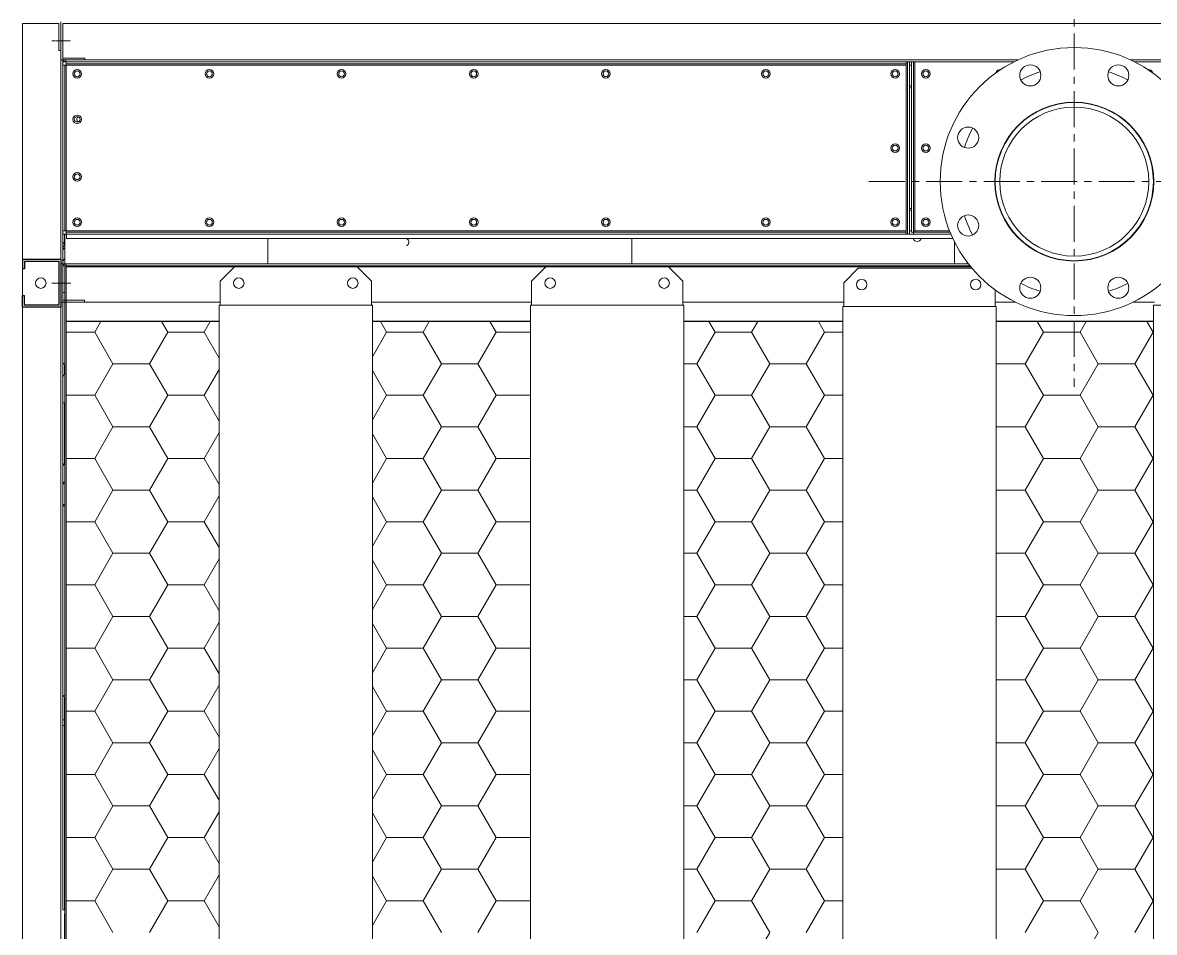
# Model space of a CAD drawing. Header units: millimetres. Extents: x -17070 to 60889, y -291348 to 42394.
# Drawn here: x 34928 to 36110, y 30630 to 31580 of the extents above; entities that cross this region are included whole.
import ezdxf

# ---------------------------------------------------------------- set-up
doc = ezdxf.new("R2010")
doc.units = ezdxf.units.MM
doc.linetypes.add('CENTER', pattern=[2, 1.25, -0.25, 0.25, -0.25])
doc.layers.add('center', color=1, linetype='CENTER')

# ---------------------------------------------------------------- blocks, each defined once
blk = doc.blocks.new('435')
for p, q in [((-131382, 21088.8), (-131342, 21088.8)), ((-131382, 21088.8), (-131382, 21078.8)), ((-131380, 21086.8), (-131344, 21086.8)), ((-131380, 21086.8), (-131380, 21078.8)), ((-131344, 21086.8), (-131344, 21040.8)), ((-131342, 21088.8), (-131342, 21038.8)), ((-131342, 21088.8), (-131342, 21038.8)), ((-131380, 21078.8), (-131382, 21078.8)), ((-131382, 21038.8), (-131382, 21050.8)), ((-131382, 21050.8), (-131380, 21050.8)), ((-131380, 21040.8), (-131380, 21050.8)), ((-131342, 21038.8), (-131382, 21038.8)), ((-131344, 21040.8), (-131380, 21040.8))]:
    blk.add_line(p, q)
blk = doc.blocks.new('3')
at = {"lineweight": 20}
for p, q in [((34927.9, 31579.2), (34927.9, 29783.2)), ((34927.9, 31579.2), (34965.9, 31579.2)), ((34965.9, 31579.2), (34965.9, 31551.2)), ((34967.9, 31581.2), (34967.9, 29783.2)), ((37081.9, 31579.2), (34969.9, 31579.2)), ((34969.9, 31579.2), (34969.9, 31543.2)), ((34967.9, 31551.2), (34965.9, 31551.2)), ((34967.9, 31541.2), (35967, 31541.2)), ((34969.9, 31543.2), (34992.9, 31543.2)), ((34992.9, 31543.2), (34992.9, 31541.2)), ((36084.9, 31541.2), (37083.9, 31541.2)), ((35915.5, 31328.2), (34967.9, 31328.2)), ((35917.1, 31326.2), (34969.9, 31326.2)), ((34969.9, 31326.2), (34969.9, 31290.2)), ((35134.1, 31310.2), (35149.1, 31325.2)), ((35149.1, 31325.2), (35277.1, 31325.2)), ((35292.1, 31310.2), (35277.1, 31325.2)), ((35459.2, 31310.2), (35474.2, 31325.2)), ((35474.2, 31325.2), (35602.2, 31325.2)), ((35617.2, 31310.2), (35602.2, 31325.2)), ((35785.4, 31308.6), (35800.4, 31323.6)), ((35800.4, 31323.6), (35919.2, 31323.6)), ((35134.1, 31285.2), (35134.1, 31310.2)), ((35292.1, 31285.2), (35292.1, 31310.2)), ((35459.2, 31285.2), (35459.2, 31310.2)), ((35617.2, 31285.2), (35617.2, 31310.2)), ((35785.4, 31283.6), (35785.4, 31308.6)), ((35943.4, 31283.6), (35943.4, 31301.1)), ((34969.9, 31290.2), (34992.6, 31290.2)), ((34992.7, 31290.2), (34992.7, 31288.2)), ((35134.1, 31288.2), (34967.9, 31288.2)), ((35133.1, 29792.2), (35133.1, 31285.2)), ((35293.1, 31285.2), (35133.1, 31285.2)), ((35459.2, 31288.2), (35292.1, 31288.2)), ((35293.1, 29792.2), (35293.1, 31285.2)), ((35458.2, 29792.2), (35458.2, 31285.2)), ((35618.2, 31285.2), (35458.2, 31285.2)), ((35785.4, 31288.2), (35617.2, 31288.2)), ((35618.2, 29792.2), (35618.2, 31285.2)), ((35784.4, 29790.6), (35784.4, 31283.6)), ((35944.4, 31283.6), (35784.4, 31283.6)), ((35964.9, 31288.2), (35943.4, 31288.2)), ((35944.4, 29790.6), (35944.4, 31283.6)), ((36109.5, 31288.2), (36087, 31288.2)), ((36108.5, 29792.2), (36108.5, 31285.2)), ((36268.5, 31285.2), (36108.5, 31285.2))]:
    blk.add_line(p, q, dxfattribs=at)
at = {"color": 7, "lineweight": 20, "ltscale": 0.129444}
blk.add_line((34967.9, 31344.7), (34967.9, 31577.7), dxfattribs=at)
at = {"color": 7, "lineweight": 20, "ltscale": 0.000834036}
blk.add_line((34969.9, 31540.7), (34969.9, 31539.2), dxfattribs=at)
at = {"color": 7, "lineweight": 20, "ltscale": 0.000246913}
blk.add_line((34969.9, 31540.7), (34970.4, 31540.7), dxfattribs=at)
at = {"color": 7, "lineweight": 20, "ltscale": 0.001944}
for p, q in [((34969.9, 31539.2), (34969.9, 31535.7)), ((34973.4, 31539.2), (34969.9, 31539.2)), ((34973.4, 31535.7), (34969.9, 31535.7)), ((34969.9, 31362.7), (34969.9, 31359.2)), ((34973.4, 31359.2), (34969.9, 31359.2))]:
    blk.add_line(p, q, dxfattribs=at)
at = {"color": 7, "lineweight": 20, "ltscale": 0.000215537}
blk.add_line((34971.5, 31539.2), (34971.5, 31539.6), dxfattribs=at)
at = {"color": 7, "lineweight": 20, "ltscale": 0.001124}
blk.add_line((34973, 31539.2), (34973, 31541.2), dxfattribs=at)
at = {"color": 7, "lineweight": 20, "ltscale": 0.014722}
for p, q in [((34999.9, 31541.2), (34973.4, 31541.2)), ((34969.9, 31298.2), (34969.9, 31324.7)), ((34971.9, 31298.2), (34971.9, 31324.7)), ((34969.9, 31183.2), (34969.9, 31209.7))]:
    blk.add_line(p, q, dxfattribs=at)
at = {"color": 7, "lineweight": 20, "ltscale": 0.001111}
for p, q in [((34973.4, 31539.2), (34973.4, 31537.2)), ((35853.9, 31539.2), (35851.9, 31539.2)), ((35855.9, 31539.2), (35853.9, 31539.2)), ((35857.9, 31539.2), (35855.9, 31539.2)), ((34971.9, 31535.7), (34969.9, 31535.7)), ((35855.9, 31535.7), (35853.9, 31535.7)), ((35853.9, 31514.2), (35855.9, 31514.2)), ((35855.9, 31512.2), (35853.9, 31512.2)), ((35853.9, 31386.2), (35855.9, 31386.2)), ((35855.9, 31384.2), (35853.9, 31384.2)), ((34969.9, 31362.7), (34971.9, 31362.7)), ((34973.4, 31361.2), (34973.4, 31359.2)), ((35851.9, 31359.2), (35853.9, 31359.2)), ((35855.9, 31362.7), (35853.9, 31362.7)), ((35855.9, 31361.2), (35857.9, 31361.2)), ((35857.9, 31361.2), (35857.9, 31359.2)), ((34969.9, 31298.2), (34971.9, 31298.2)), ((34969.9, 31183.2), (34971.9, 31183.2))]:
    blk.add_line(p, q, dxfattribs=at)
at = {"color": 7, "lineweight": 20, "ltscale": 0.319444}
for p, q in [((34973.4, 31539.2), (35850.4, 31539.2)), ((34973.4, 31537.2), (35850.4, 31537.2)), ((34973.4, 31535.7), (35850.4, 31535.7)), ((35850.4, 31362.7), (34973.4, 31362.7)), ((35850.4, 31361.2), (34973.4, 31361.2)), ((35850.4, 31359.2), (34973.4, 31359.2))]:
    blk.add_line(p, q, dxfattribs=at)
at = {"color": 7, "lineweight": 20, "ltscale": 0.000833333}
for p, q in [((34973.4, 31535.7), (34973.4, 31537.2)), ((35850.4, 31539.2), (35851.9, 31539.2)), ((35859.4, 31539.2), (35857.9, 31539.2)), ((34973.4, 31535.7), (34971.9, 31535.7)), ((34973.4, 31362.7), (34971.9, 31362.7)), ((34973.4, 31362.7), (34973.4, 31361.2)), ((35850.4, 31359.2), (35851.9, 31359.2)), ((35859.4, 31362.7), (35857.9, 31362.7)), ((35859.4, 31362.7), (35859.4, 31361.2))]:
    blk.add_line(p, q, dxfattribs=at)
at = {"color": 7, "lineweight": 20}
for p, q in [((35967, 31541.2), (35001.9, 31541.2)), ((37049.9, 31541.2), (36084.9, 31541.2)), ((35899.3, 31354.6), (34973.9, 31354.6)), ((34967.9, 29783.2), (34967.9, 31336.1)), ((34971.9, 29783.2), (34971.9, 31324.7)), ((35915.5, 31328.2), (34973.4, 31328.2)), ((35148.9, 31325), (34973.4, 31325)), ((35474, 31325), (35277.3, 31325)), ((35918, 31325), (35602.4, 31325)), ((34973.4, 31268.4), (35133.1, 31268.4)), ((34973.4, 31268.2), (35133.1, 31268.2)), ((35293.1, 31268.4), (35458.2, 31268.4)), ((35293.1, 31268.2), (35458.2, 31268.2)), ((35618.2, 31268.4), (35784.4, 31268.4)), ((35618.2, 31268.2), (35784.4, 31268.2)), ((35944.4, 31268.4), (36108.5, 31268.4)), ((35944.4, 31268.2), (36108.5, 31268.2)), ((34971.5, 29783.2), (34971.5, 30648.4))]:
    blk.add_line(p, q, dxfattribs=at)
at = {"color": 7, "lineweight": 20, "ltscale": 0.162778}
for p, q in [((35850.4, 31539.2), (35557.4, 31539.2)), ((35557.4, 31359.2), (35850.4, 31359.2))]:
    blk.add_line(p, q, dxfattribs=at)
at = {"color": 7, "lineweight": 20, "ltscale": 0.1}
for p, q in [((35850.4, 31359.2), (35850.4, 31539.2)), ((35851.9, 31539.2), (35851.9, 31359.2)), ((35853.9, 31539.2), (35853.9, 31359.2))]:
    blk.add_line(p, q, dxfattribs=at)
at = {"color": 7, "lineweight": 20, "ltscale": 0.098889}
for p, q in [((35855.9, 31361.2), (35855.9, 31539.2)), ((35857.9, 31361.2), (35857.9, 31539.2))]:
    blk.add_line(p, q, dxfattribs=at)
at = {"color": 7, "lineweight": 20, "ltscale": 0.057474}
for p, q in [((35962.9, 31539.2), (35859.4, 31539.2)), ((36192.4, 31539.2), (36089, 31539.2))]:
    blk.add_line(p, q, dxfattribs=at)
at = {"color": 7, "lineweight": 20, "ltscale": 0.098056}
blk.add_line((35859.4, 31362.7), (35859.4, 31539.2), dxfattribs=at)
at = {"color": 7, "lineweight": 20, "ltscale": 0.096111}
for p, q in [((34969.9, 31362.7), (34969.9, 31535.7)), ((34971.9, 31362.7), (34971.9, 31535.7)), ((34973.4, 31535.7), (34973.4, 31362.7))]:
    blk.add_line(p, q, dxfattribs=at)
at = {"color": 7, "lineweight": 20, "ltscale": 0.00475}
for p, q in [((34969.9, 31350.7), (34969.9, 31359.2)), ((34971.5, 31350.7), (34971.5, 31359.2))]:
    blk.add_line(p, q, dxfattribs=at)
at = {"color": 7, "lineweight": 20, "ltscale": 0.005502}
blk.add_line((34971.5, 31349.3), (34971.5, 31359.2), dxfattribs=at)
at = {"color": 7, "lineweight": 20, "ltscale": 0.01741}
blk.add_line((34971.9, 31359.2), (34971.9, 31327.9), dxfattribs=at)
at = {"color": 7, "lineweight": 20, "ltscale": 0.002559}
blk.add_line((34973.9, 31354.6), (34973.9, 31359.2), dxfattribs=at)
at = {"color": 7, "lineweight": 20, "ltscale": 0.002222}
blk.add_line((35857.9, 31359.2), (35853.9, 31359.2), dxfattribs=at)
at = {"color": 7, "lineweight": 20, "ltscale": 0.021344}
blk.add_line((35896.4, 31361.2), (35857.9, 31361.2), dxfattribs=at)
at = {"color": 7, "lineweight": 20, "ltscale": 0.021809}
blk.add_line((35897.2, 31359.2), (35857.9, 31359.2), dxfattribs=at)
at = {"color": 7, "lineweight": 20, "ltscale": 0.020175}
blk.add_line((35895.8, 31362.7), (35859.4, 31362.7), dxfattribs=at)
at = {"color": 7, "lineweight": 20, "ltscale": 0.000888889}
for p, q in [((34969.9, 31350.7), (34971.5, 31350.7)), ((34971.5, 31349.3), (34969.9, 31349.3)), ((34969.9, 30852), (34971.5, 30852)), ((34969.9, 30846.2), (34971.5, 30846.2)), ((34969.9, 30653.8), (34971.5, 30653.8))]:
    blk.add_line(p, q, dxfattribs=at)
at = {"color": 7, "lineweight": 20, "ltscale": 0.000752265}
blk.add_line((34969.9, 31349.3), (34969.9, 31350.7), dxfattribs=at)
at = {"color": 7, "lineweight": 20, "ltscale": 0.002525}
blk.add_line((34969.9, 31344.8), (34969.9, 31349.3), dxfattribs=at)
at = {"color": 7, "lineweight": 20, "ltscale": 0.00105}
blk.add_line((34971.5, 31347.4), (34971.5, 31349.3), dxfattribs=at)
at = {"color": 7, "lineweight": 20, "ltscale": 0.014663}
for p, q in [((35183.9, 31328.2), (35183.9, 31354.6)), ((35183.9, 31328.2), (35183.9, 31354.6)), ((35563.9, 31328.2), (35563.9, 31354.6)), ((35563.9, 31328.2), (35563.9, 31354.6))]:
    blk.add_line(p, q, dxfattribs=at)
at = {"color": 7, "lineweight": 20, "ltscale": 0.012751}
blk.add_line((35900.9, 31351.2), (35900.9, 31328.2), dxfattribs=at)
at = {"color": 7, "lineweight": 20, "ltscale": 2.07567e-05}
blk.add_line((34969.9, 31344.7), (34969.9, 31344.7), dxfattribs=at)
at = {"color": 7, "lineweight": 20, "ltscale": 0.00129}
blk.add_line((34969.9, 31342.3), (34969.9, 31344.7), dxfattribs=at)
at = {"color": 7, "lineweight": 20, "ltscale": 0.000131843}
blk.add_line((34969.9, 31342.1), (34969.9, 31342.3), dxfattribs=at)
at = {"color": 7, "lineweight": 20, "ltscale": 0.006369}
blk.add_line((34969.9, 31330.6), (34969.9, 31342.1), dxfattribs=at)
at = {"color": 7, "lineweight": 20, "ltscale": 0.000273715}
blk.add_line((34969.9, 31330.1), (34969.9, 31330.6), dxfattribs=at)
at = {"color": 7, "lineweight": 20, "ltscale": 2.4256e-05}
blk.add_line((34970, 31330.6), (34969.9, 31330.6), dxfattribs=at)
at = {"color": 7, "lineweight": 20, "ltscale": 0.002982}
blk.add_line((34969.9, 31324.8), (34969.9, 31330.1), dxfattribs=at)
at = {"color": 7, "lineweight": 20, "ltscale": 0.001775}
blk.add_line((34973.4, 31328.2), (34973.4, 31325), dxfattribs=at)
at = {"color": 7, "lineweight": 20, "ltscale": 0.031462}
blk.add_line((34973.4, 31268.4), (34973.4, 31325), dxfattribs=at)
at = {"color": 7, "lineweight": 20, "ltscale": 0.04217}
blk.add_line((34969.9, 31222.3), (34969.9, 31298.2), dxfattribs=at)
at = {"color": 7, "lineweight": 20, "ltscale": 9.68397e-05}
blk.add_line((34973.4, 31268.2), (34973.4, 31268.4), dxfattribs=at)
at = {"color": 0, "lineweight": 20}
blk.add_line((34973.4, 31268.3), (34973.4, 29783.2), dxfattribs=at)
at = {"color": 7, "linetype": 'Continuous', "lineweight": 20}
for p, q in [((35003.2, 31257), (35009.6, 31268.2)), ((35079.4, 31257), (35072.9, 31268.2)), ((35117.5, 31257), (35123.9, 31268.2)), ((35308, 31257), (35301.5, 31268.2)), ((35346.1, 31257), (35352.5, 31268.2)), ((35422.3, 31257), (35415.8, 31268.2)), ((35650.9, 31257), (35644.4, 31268.2)), ((35689, 31257), (35695.4, 31268.2)), ((35765.2, 31257), (35758.7, 31268.2)), ((35993.8, 31257), (35987.3, 31268.2)), ((36031.9, 31257), (36038.3, 31268.2)), ((36108.1, 31257), (36101.6, 31268.2)), ((34973.4, 31257), (35003.2, 31257)), ((35022.2, 31224), (35003.2, 31257)), ((35060.3, 31224), (35079.4, 31257)), ((35079.4, 31257), (35117.5, 31257)), ((35133.1, 31229.9), (35117.5, 31257)), ((35293.1, 31231.2), (35308, 31257)), ((35308, 31257), (35346.1, 31257)), ((35365.1, 31224), (35346.1, 31257)), ((35403.2, 31224), (35422.3, 31257)), ((35422.3, 31257), (35458.2, 31257)), ((35631.8, 31224), (35650.9, 31257)), ((35650.9, 31257), (35689, 31257)), ((35708, 31224), (35689, 31257)), ((35746.1, 31224), (35765.2, 31257)), ((35765.2, 31257), (35784.4, 31257)), ((35974.7, 31224), (35993.8, 31257)), ((35993.8, 31257), (36031.9, 31257)), ((36050.9, 31224), (36031.9, 31257)), ((36089, 31224), (36108.1, 31257)), ((36108.1, 31257), (36108.5, 31257)), ((35003.2, 31191), (35022.2, 31224)), ((35022.2, 31224), (35060.3, 31224)), ((35079.4, 31191), (35060.3, 31224)), ((35117.5, 31191), (35133.1, 31218.1)), ((35346.1, 31191), (35365.1, 31224)), ((35365.1, 31224), (35403.2, 31224)), ((35422.3, 31191), (35403.2, 31224)), ((35618.2, 31224), (35631.8, 31224)), ((35650.9, 31191), (35631.8, 31224)), ((35689, 31191), (35708, 31224)), ((35708, 31224), (35746.1, 31224)), ((35765.2, 31191), (35746.1, 31224)), ((35944.4, 31224), (35974.7, 31224)), ((35993.8, 31191), (35974.7, 31224)), ((36031.9, 31191), (36050.9, 31224)), ((36050.9, 31224), (36089, 31224)), ((36108.1, 31191), (36089, 31224)), ((35308, 31191), (35293.1, 31216.8)), ((34973.4, 31191), (35003.2, 31191)), ((35022.2, 31158), (35003.2, 31191)), ((35060.3, 31158), (35079.4, 31191)), ((35079.4, 31191), (35117.5, 31191)), ((35133.1, 31163.9), (35117.5, 31191)), ((35293.1, 31165.3), (35308, 31191)), ((35308, 31191), (35346.1, 31191)), ((35365.1, 31158), (35346.1, 31191)), ((35403.2, 31158), (35422.3, 31191)), ((35422.3, 31191), (35458.2, 31191)), ((35631.8, 31158), (35650.9, 31191)), ((35650.9, 31191), (35689, 31191)), ((35708, 31158), (35689, 31191)), ((35746.1, 31158), (35765.2, 31191)), ((35765.2, 31191), (35784.4, 31191)), ((35974.7, 31158), (35993.8, 31191)), ((35993.8, 31191), (36031.9, 31191)), ((36050.9, 31158), (36031.9, 31191)), ((36089, 31158), (36108.1, 31191)), ((36108.1, 31191), (36108.5, 31191)), ((35003.2, 31125), (35022.2, 31158)), ((35022.2, 31158), (35060.3, 31158)), ((35079.4, 31125), (35060.3, 31158)), ((35117.5, 31125), (35133.1, 31152.1)), ((35308, 31125), (35293.1, 31150.8)), ((35346.1, 31125), (35365.1, 31158)), ((35365.1, 31158), (35403.2, 31158)), ((35422.3, 31125), (35403.2, 31158)), ((35618.2, 31158), (35631.8, 31158)), ((35650.9, 31125), (35631.8, 31158)), ((35689, 31125), (35708, 31158)), ((35708, 31158), (35746.1, 31158)), ((35765.2, 31125), (35746.1, 31158)), ((35944.4, 31158), (35974.7, 31158)), ((35993.8, 31125), (35974.7, 31158)), ((36031.9, 31125), (36050.9, 31158)), ((36050.9, 31158), (36089, 31158)), ((36108.1, 31125), (36089, 31158)), ((34973.4, 31125), (35003.2, 31125)), ((35022.2, 31092), (35003.2, 31125)), ((35060.3, 31092), (35079.4, 31125)), ((35079.4, 31125), (35117.5, 31125)), ((35133.1, 31097.9), (35117.5, 31125)), ((35293.1, 31099.3), (35308, 31125)), ((35308, 31125), (35346.1, 31125)), ((35365.1, 31092), (35346.1, 31125)), ((35403.2, 31092), (35422.3, 31125)), ((35422.3, 31125), (35458.2, 31125)), ((35631.8, 31092), (35650.9, 31125)), ((35650.9, 31125), (35689, 31125)), ((35708, 31092), (35689, 31125)), ((35746.1, 31092), (35765.2, 31125)), ((35765.2, 31125), (35784.4, 31125)), ((35974.7, 31092), (35993.8, 31125)), ((35993.8, 31125), (36031.9, 31125)), ((36050.9, 31092), (36031.9, 31125)), ((36089, 31092), (36108.1, 31125)), ((36108.1, 31125), (36108.5, 31125)), ((35003.2, 31059), (35022.2, 31092)), ((35022.2, 31092), (35060.3, 31092)), ((35079.4, 31059), (35060.3, 31092)), ((35346.1, 31059), (35365.1, 31092)), ((35365.1, 31092), (35403.2, 31092)), ((35422.3, 31059), (35403.2, 31092)), ((35618.2, 31092), (35631.8, 31092)), ((35650.9, 31059), (35631.8, 31092)), ((35689, 31059), (35708, 31092)), ((35708, 31092), (35746.1, 31092)), ((35765.2, 31059), (35746.1, 31092)), ((35944.4, 31092), (35974.7, 31092)), ((35993.8, 31059), (35974.7, 31092)), ((36031.9, 31059), (36050.9, 31092)), ((36050.9, 31092), (36089, 31092)), ((36108.1, 31059), (36089, 31092)), ((35117.5, 31059), (35133.1, 31086.1)), ((35308, 31059), (35293.1, 31084.8)), ((34973.4, 31059), (35003.2, 31059)), ((35022.2, 31026), (35003.2, 31059)), ((35060.3, 31026), (35079.4, 31059)), ((35079.4, 31059), (35117.5, 31059)), ((35133.1, 31032), (35117.5, 31059)), ((35293.1, 31033.3), (35308, 31059)), ((35308, 31059), (35346.1, 31059)), ((35365.1, 31026), (35346.1, 31059)), ((35403.2, 31026), (35422.3, 31059)), ((35422.3, 31059), (35458.2, 31059)), ((35631.8, 31026), (35650.9, 31059)), ((35650.9, 31059), (35689, 31059)), ((35708, 31026), (35689, 31059)), ((35746.1, 31026), (35765.2, 31059)), ((35765.2, 31059), (35784.4, 31059)), ((35974.7, 31026), (35993.8, 31059)), ((35993.8, 31059), (36031.9, 31059)), ((36050.9, 31026), (36031.9, 31059)), ((36089, 31026), (36108.1, 31059)), ((36108.1, 31059), (36108.5, 31059)), ((35003.2, 30993), (35022.2, 31026)), ((35022.2, 31026), (35060.3, 31026)), ((35079.4, 30993), (35060.3, 31026)), ((35117.5, 30993), (35133.1, 31020.1)), ((35308, 30993), (35293.1, 31018.8)), ((35346.1, 30993), (35365.1, 31026)), ((35365.1, 31026), (35403.2, 31026)), ((35422.3, 30993), (35403.2, 31026)), ((35618.2, 31026), (35631.8, 31026)), ((35650.9, 30993), (35631.8, 31026)), ((35689, 30993), (35708, 31026)), ((35708, 31026), (35746.1, 31026)), ((35765.2, 30993), (35746.1, 31026)), ((35944.4, 31026), (35974.7, 31026)), ((35993.8, 30993), (35974.7, 31026)), ((36031.9, 30993), (36050.9, 31026)), ((36050.9, 31026), (36089, 31026)), ((36108.1, 30993), (36089, 31026)), ((34973.4, 30993), (35003.2, 30993)), ((35022.2, 30960), (35003.2, 30993)), ((35060.3, 30960), (35079.4, 30993)), ((35079.4, 30993), (35117.5, 30993)), ((35133.1, 30966), (35117.5, 30993)), ((35293.1, 30967.3), (35308, 30993)), ((35308, 30993), (35346.1, 30993)), ((35365.1, 30960), (35346.1, 30993)), ((35403.2, 30960), (35422.3, 30993)), ((35422.3, 30993), (35458.2, 30993)), ((35631.8, 30960), (35650.9, 30993)), ((35650.9, 30993), (35689, 30993)), ((35708, 30960), (35689, 30993)), ((35746.1, 30960), (35765.2, 30993)), ((35765.2, 30993), (35784.4, 30993)), ((35974.7, 30960), (35993.8, 30993)), ((35993.8, 30993), (36031.9, 30993)), ((36050.9, 30960), (36031.9, 30993)), ((36089, 30960), (36108.1, 30993)), ((36108.1, 30993), (36108.5, 30993)), ((35003.2, 30927), (35022.2, 30960)), ((35022.2, 30960), (35060.3, 30960)), ((35079.4, 30927), (35060.3, 30960)), ((35346.1, 30927), (35365.1, 30960)), ((35365.1, 30960), (35403.2, 30960)), ((35422.3, 30927), (35403.2, 30960)), ((35618.2, 30960), (35631.8, 30960)), ((35650.9, 30927), (35631.8, 30960)), ((35689, 30927), (35708, 30960)), ((35708, 30960), (35746.1, 30960)), ((35765.2, 30927), (35746.1, 30960)), ((35944.4, 30960), (35974.7, 30960)), ((35993.8, 30927), (35974.7, 30960)), ((36031.9, 30927), (36050.9, 30960)), ((36050.9, 30960), (36089, 30960)), ((36108.1, 30927), (36089, 30960)), ((35117.5, 30927), (35133.1, 30954.1)), ((35308, 30927), (35293.1, 30952.8)), ((34973.4, 30927), (35003.2, 30927)), ((35022.2, 30894), (35003.2, 30927)), ((35060.3, 30894), (35079.4, 30927)), ((35079.4, 30927), (35117.5, 30927)), ((35133.1, 30900), (35117.5, 30927)), ((35293.1, 30901.3), (35308, 30927)), ((35308, 30927), (35346.1, 30927)), ((35365.1, 30894), (35346.1, 30927)), ((35403.2, 30894), (35422.3, 30927)), ((35422.3, 30927), (35458.2, 30927)), ((35631.8, 30894), (35650.9, 30927)), ((35650.9, 30927), (35689, 30927)), ((35708, 30894), (35689, 30927)), ((35746.1, 30894), (35765.2, 30927)), ((35765.2, 30927), (35784.4, 30927)), ((35974.7, 30894), (35993.8, 30927)), ((35993.8, 30927), (36031.9, 30927)), ((36050.9, 30894), (36031.9, 30927)), ((36089, 30894), (36108.1, 30927)), ((36108.1, 30927), (36108.5, 30927)), ((35003.2, 30861.1), (35022.2, 30894)), ((35022.2, 30894), (35060.3, 30894)), ((35079.4, 30861.1), (35060.3, 30894)), ((35117.5, 30861.1), (35133.1, 30888.1)), ((35308, 30861.1), (35293.1, 30886.8)), ((35346.1, 30861.1), (35365.1, 30894)), ((35365.1, 30894), (35403.2, 30894)), ((35422.3, 30861.1), (35403.2, 30894)), ((35618.2, 30894), (35631.8, 30894)), ((35650.9, 30861.1), (35631.8, 30894)), ((35689, 30861.1), (35708, 30894)), ((35708, 30894), (35746.1, 30894)), ((35765.2, 30861.1), (35746.1, 30894)), ((35944.4, 30894), (35974.7, 30894)), ((35993.8, 30861.1), (35974.7, 30894)), ((36031.9, 30861.1), (36050.9, 30894)), ((36050.9, 30894), (36089, 30894)), ((36108.1, 30861.1), (36089, 30894)), ((34973.4, 30861.1), (35003.2, 30861.1)), ((35022.2, 30828.1), (35003.2, 30861.1)), ((35060.3, 30828.1), (35079.4, 30861.1)), ((35079.4, 30861.1), (35117.5, 30861.1)), ((35133.1, 30834), (35117.5, 30861.1)), ((35293.1, 30835.3), (35308, 30861.1)), ((35308, 30861.1), (35346.1, 30861.1)), ((35365.1, 30828.1), (35346.1, 30861.1)), ((35403.2, 30828.1), (35422.3, 30861.1)), ((35422.3, 30861.1), (35458.2, 30861.1)), ((35631.8, 30828.1), (35650.9, 30861.1)), ((35650.9, 30861.1), (35689, 30861.1)), ((35708, 30828.1), (35689, 30861.1)), ((35746.1, 30828.1), (35765.2, 30861.1)), ((35765.2, 30861.1), (35784.4, 30861.1)), ((35974.7, 30828.1), (35993.8, 30861.1)), ((35993.8, 30861.1), (36031.9, 30861.1)), ((36050.9, 30828.1), (36031.9, 30861.1)), ((36089, 30828.1), (36108.1, 30861.1)), ((36108.1, 30861.1), (36108.5, 30861.1)), ((35003.2, 30795.1), (35022.2, 30828.1)), ((35022.2, 30828.1), (35060.3, 30828.1)), ((35079.4, 30795.1), (35060.3, 30828.1)), ((35346.1, 30795.1), (35365.1, 30828.1)), ((35365.1, 30828.1), (35403.2, 30828.1)), ((35422.3, 30795.1), (35403.2, 30828.1)), ((35618.2, 30828.1), (35631.8, 30828.1)), ((35650.9, 30795.1), (35631.8, 30828.1)), ((35689, 30795.1), (35708, 30828.1)), ((35708, 30828.1), (35746.1, 30828.1)), ((35765.2, 30795.1), (35746.1, 30828.1)), ((35944.4, 30828.1), (35974.7, 30828.1)), ((35993.8, 30795.1), (35974.7, 30828.1)), ((36031.9, 30795.1), (36050.9, 30828.1)), ((36050.9, 30828.1), (36089, 30828.1)), ((36108.1, 30795.1), (36089, 30828.1)), ((35117.5, 30795.1), (35133.1, 30822.1)), ((35308, 30795.1), (35293.1, 30820.8)), ((34973.4, 30795.1), (35003.2, 30795.1)), ((35022.2, 30762.1), (35003.2, 30795.1)), ((35060.3, 30762.1), (35079.4, 30795.1)), ((35079.4, 30795.1), (35117.5, 30795.1)), ((35133.1, 30768), (35117.5, 30795.1)), ((35293.1, 30769.3), (35308, 30795.1)), ((35308, 30795.1), (35346.1, 30795.1)), ((35365.1, 30762.1), (35346.1, 30795.1)), ((35403.2, 30762.1), (35422.3, 30795.1)), ((35422.3, 30795.1), (35458.2, 30795.1)), ((35631.8, 30762.1), (35650.9, 30795.1)), ((35650.9, 30795.1), (35689, 30795.1)), ((35708, 30762.1), (35689, 30795.1)), ((35746.1, 30762.1), (35765.2, 30795.1)), ((35765.2, 30795.1), (35784.4, 30795.1)), ((35974.7, 30762.1), (35993.8, 30795.1)), ((35993.8, 30795.1), (36031.9, 30795.1)), ((36050.9, 30762.1), (36031.9, 30795.1)), ((36089, 30762.1), (36108.1, 30795.1)), ((36108.1, 30795.1), (36108.5, 30795.1)), ((35003.2, 30729.1), (35022.2, 30762.1)), ((35022.2, 30762.1), (35060.3, 30762.1)), ((35079.4, 30729.1), (35060.3, 30762.1)), ((35346.1, 30729.1), (35365.1, 30762.1)), ((35365.1, 30762.1), (35403.2, 30762.1)), ((35422.3, 30729.1), (35403.2, 30762.1)), ((35618.2, 30762.1), (35631.8, 30762.1)), ((35650.9, 30729.1), (35631.8, 30762.1)), ((35689, 30729.1), (35708, 30762.1)), ((35708, 30762.1), (35746.1, 30762.1)), ((35765.2, 30729.1), (35746.1, 30762.1)), ((35944.4, 30762.1), (35974.7, 30762.1)), ((35993.8, 30729.1), (35974.7, 30762.1)), ((36031.9, 30729.1), (36050.9, 30762.1)), ((36050.9, 30762.1), (36089, 30762.1)), ((36108.1, 30729.1), (36089, 30762.1)), ((35117.5, 30729.1), (35133.1, 30756.1)), ((35308, 30729.1), (35293.1, 30754.8)), ((34973.4, 30729.1), (35003.2, 30729.1)), ((35022.2, 30696.1), (35003.2, 30729.1)), ((35060.3, 30696.1), (35079.4, 30729.1)), ((35079.4, 30729.1), (35117.5, 30729.1)), ((35133.1, 30702), (35117.5, 30729.1)), ((35293.1, 30703.3), (35308, 30729.1)), ((35308, 30729.1), (35346.1, 30729.1)), ((35365.1, 30696.1), (35346.1, 30729.1)), ((35403.2, 30696.1), (35422.3, 30729.1)), ((35422.3, 30729.1), (35458.2, 30729.1)), ((35631.8, 30696.1), (35650.9, 30729.1)), ((35650.9, 30729.1), (35689, 30729.1)), ((35708, 30696.1), (35689, 30729.1)), ((35746.1, 30696.1), (35765.2, 30729.1)), ((35765.2, 30729.1), (35784.4, 30729.1)), ((35974.7, 30696.1), (35993.8, 30729.1)), ((35993.8, 30729.1), (36031.9, 30729.1)), ((36050.9, 30696.1), (36031.9, 30729.1)), ((36089, 30696.1), (36108.1, 30729.1)), ((36108.1, 30729.1), (36108.5, 30729.1)), ((35003.2, 30663.1), (35022.2, 30696.1)), ((35022.2, 30696.1), (35060.3, 30696.1)), ((35079.4, 30663.1), (35060.3, 30696.1)), ((35117.5, 30663.1), (35133.1, 30690.2)), ((35308, 30663.1), (35293.1, 30688.8)), ((35346.1, 30663.1), (35365.1, 30696.1)), ((35365.1, 30696.1), (35403.2, 30696.1)), ((35422.3, 30663.1), (35403.2, 30696.1)), ((35618.2, 30696.1), (35631.8, 30696.1)), ((35650.9, 30663.1), (35631.8, 30696.1)), ((35689, 30663.1), (35708, 30696.1)), ((35708, 30696.1), (35746.1, 30696.1)), ((35765.2, 30663.1), (35746.1, 30696.1)), ((35944.4, 30696.1), (35974.7, 30696.1)), ((35993.8, 30663.1), (35974.7, 30696.1)), ((36031.9, 30663.1), (36050.9, 30696.1)), ((36050.9, 30696.1), (36089, 30696.1)), ((36108.1, 30663.1), (36089, 30696.1)), ((34973.4, 30663.1), (35003.2, 30663.1)), ((35022.2, 30630.1), (35003.2, 30663.1)), ((35060.3, 30630.1), (35079.4, 30663.1)), ((35079.4, 30663.1), (35117.5, 30663.1)), ((35133.1, 30636), (35117.5, 30663.1)), ((35293.1, 30637.3), (35308, 30663.1)), ((35308, 30663.1), (35346.1, 30663.1)), ((35365.1, 30630.1), (35346.1, 30663.1)), ((35403.2, 30630.1), (35422.3, 30663.1)), ((35422.3, 30663.1), (35458.2, 30663.1)), ((35631.8, 30630.1), (35650.9, 30663.1)), ((35650.9, 30663.1), (35689, 30663.1)), ((35708, 30630.1), (35689, 30663.1)), ((35746.1, 30630.1), (35765.2, 30663.1)), ((35765.2, 30663.1), (35784.4, 30663.1)), ((35974.7, 30630.1), (35993.8, 30663.1)), ((35993.8, 30663.1), (36031.9, 30663.1)), ((36050.9, 30630.1), (36031.9, 30663.1)), ((36089, 30630.1), (36108.1, 30663.1)), ((36108.1, 30663.1), (36108.5, 30663.1)), ((35689, 30597.1), (35708, 30630.1)), ((36031.9, 30597.1), (36050.9, 30630.1))]:
    blk.add_line(p, q, dxfattribs=at)
at = {"color": 7, "lineweight": 20, "ltscale": 0.006964}
blk.add_line((34969.9, 31209.8), (34969.9, 31222.3), dxfattribs=at)
at = {"color": 7, "lineweight": 20, "ltscale": 0.005363}
blk.add_line((34971.5, 31212.6), (34971.5, 31222.3), dxfattribs=at)
at = {"color": 7, "lineweight": 20, "ltscale": 0.036024}
blk.add_line((34969.9, 31118.4), (34969.9, 31183.2), dxfattribs=at)
at = {"color": 7, "lineweight": 20, "ltscale": 0.035276}
blk.add_line((34971.5, 31119.7), (34971.5, 31183.2), dxfattribs=at)
at = {"color": 7, "lineweight": 20, "ltscale": 0.006334}
blk.add_line((34971.5, 31119.7), (34971.5, 31131.1), dxfattribs=at)
at = {"color": 7, "lineweight": 20, "ltscale": 0.000731004}
blk.add_line((34969.9, 31117), (34969.9, 31118.4), dxfattribs=at)
at = {"color": 7, "lineweight": 20, "ltscale": 0.00017628}
blk.add_line((34970.3, 31118.4), (34969.9, 31118.4), dxfattribs=at)
at = {"color": 7, "lineweight": 20, "ltscale": 1.74606e-05}
blk.add_line((34969.9, 31117), (34970, 31117), dxfattribs=at)
at = {"color": 7, "lineweight": 20, "ltscale": 0.000223352}
blk.add_line((34969.9, 31116.6), (34969.9, 31117), dxfattribs=at)
at = {"color": 7, "lineweight": 20, "ltscale": 0.01039}
blk.add_line((34969.9, 31116.6), (34969.9, 31097.9), dxfattribs=at)
at = {"color": 7, "lineweight": 20, "ltscale": 8.67479e-05}
blk.add_line((34970.1, 31097.9), (34969.9, 31097.9), dxfattribs=at)
at = {"color": 7, "lineweight": 20, "ltscale": 0.000476887}
blk.add_line((34969.9, 31097), (34969.9, 31097.9), dxfattribs=at)
at = {"color": 7, "lineweight": 20, "ltscale": 0.012327}
blk.add_line((34969.9, 31097), (34969.9, 31074.8), dxfattribs=at)
at = {"color": 7, "lineweight": 20, "ltscale": 0.000113935}
blk.add_line((34970.1, 31074.8), (34969.9, 31074.8), dxfattribs=at)
at = {"color": 7, "lineweight": 20, "ltscale": 0.00053317}
blk.add_line((34969.9, 31073.9), (34969.9, 31074.8), dxfattribs=at)
at = {"color": 7, "lineweight": 20, "ltscale": 0.110303}
blk.add_line((34969.9, 31073.9), (34969.9, 30875.3), dxfattribs=at)
at = {"color": 7, "lineweight": 20, "ltscale": 0.012962}
for p, q in [((34969.9, 30852), (34969.9, 30875.3)), ((34971.5, 30852), (34971.5, 30875.3))]:
    blk.add_line(p, q, dxfattribs=at)
at = {"color": 7, "lineweight": 20, "ltscale": 0.003218}
for p, q in [((34969.9, 30846.2), (34969.9, 30852)), ((34971.5, 30846.2), (34971.5, 30852))]:
    blk.add_line(p, q, dxfattribs=at)
at = {"color": 7, "lineweight": 20, "ltscale": 0.106889}
for p, q in [((34969.9, 30653.8), (34969.9, 30846.2)), ((34971.5, 30653.8), (34971.5, 30846.2))]:
    blk.add_line(p, q, dxfattribs=at)
at = {"color": 7, "lineweight": 20, "ltscale": 0.000222225}
blk.add_line((34971.9, 30846.2), (34971.5, 30846.2), dxfattribs=at)
at = {"color": 7, "lineweight": 20, "ltscale": 0.000222226}
blk.add_line((34971.9, 30653.8), (34971.5, 30653.8), dxfattribs=at)
at = {"color": 7, "lineweight": 20, "ltscale": 1.15847e-05}
blk.add_line((34971.5, 30648.7), (34971.6, 30648.7), dxfattribs=at)
at = {"color": 7, "lineweight": 20, "ltscale": 0.000158442}
blk.add_line((34971.5, 30648.7), (34971.5, 30648.4), dxfattribs=at)
at = {"color": 0, "lineweight": 20}
for points in [[(35293.1, 31268.2), (35458.2, 31268.2)], [(35618.2, 31268.2), (35784.4, 31268.2)], [(35944.4, 31268.2), (36108.5, 31268.2)]]:
    blk.add_lwpolyline(points, dxfattribs=at)
at = {"color": 7, "lineweight": 20}
for centre, radius in [((36025.9, 31414.2), 140), ((34984.9, 31526.7), 4.5), ((34984.9, 31526.7), 3), ((35122.9, 31526.7), 4.5), ((35122.9, 31526.7), 3), ((35260.9, 31526.7), 4.5), ((35260.9, 31526.7), 3), ((35398.9, 31526.7), 4.5), ((35398.9, 31526.7), 3), ((35536.9, 31526.7), 4.5), ((35536.9, 31526.7), 3), ((35703.9, 31526.7), 4.5), ((35703.9, 31526.7), 3), ((35838.9, 31526.7), 4.5), ((35838.9, 31526.7), 3), ((35870.9, 31526.7), 4.5), ((35870.9, 31526.7), 3), ((35980, 31525.1), 11), ((36071.9, 31525.1), 11), ((36025.9, 31414.2), 83), ((36025.9, 31414.2), 82.6), ((36025.9, 31414.2), 77.8), ((34984.9, 31479.2), 4.5), ((34984.9, 31479.2), 3), ((35915.1, 31460.1), 11), ((35838.9, 31449.2), 4.5), ((35870.9, 31449.2), 4.5), ((35838.9, 31449.2), 3), ((35870.9, 31449.2), 3), ((34984.9, 31419.2), 4.5), ((34984.9, 31419.2), 3), ((34984.9, 31371.7), 4.5), ((34984.9, 31371.7), 3), ((35122.9, 31371.7), 4.5), ((35122.9, 31371.7), 3), ((35260.9, 31371.7), 4.5), ((35260.9, 31371.7), 3), ((35398.9, 31371.7), 4.5), ((35398.9, 31371.7), 3), ((35536.9, 31371.7), 4.5), ((35536.9, 31371.7), 3), ((35703.9, 31371.7), 4.5), ((35703.9, 31371.7), 3), ((35838.9, 31371.7), 4.5), ((35838.9, 31371.7), 3), ((35870.9, 31371.7), 4.5), ((35870.9, 31371.7), 3), ((35915.1, 31368.3), 11), ((35980, 31303.3), 11), ((36071.9, 31303.3), 11)]:
    blk.add_circle(centre, radius, dxfattribs=at)
at = {"lineweight": 20}
for centre in [(34946.9, 31308.2), (35153.6, 31308.2), (35272.6, 31308.2), (35478.7, 31308.2), (35597.7, 31308.2), (35803.9, 31306.6), (35922.9, 31306.6)]:
    blk.add_circle(centre, 5.5, dxfattribs=at)
at = {"color": 7, "lineweight": 20}
for centre, radius, start, end in [((34973, 31542.3), 3.1, 180, 270), ((34969.8, 31542.5), 1.84, 274.087, 286.8272), ((34973, 31542.3), 1.5, 204.5213, 270), ((34973, 31544.3), 3.1, 246.3517, 270), ((34973.4, 31535.7), 3.5, 90, 90.3799), ((35948.4, 31526.7), 4.5, 82.8074, 166.3171), ((36025.9, 31414.2), 120, 107.2464, 117.7543), ((36025.9, 31414.2), 120, 62.2462, 72.7541), ((36103.4, 31526.7), 4.5, 13.6717, 97.2032), ((34987.4, 31479.2), 3, 114.6267, 245.3767), ((36025.9, 31414.2), 120, 152.2464, 162.7543), ((36025.9, 31414.2), 120, 197.2462, 207.7541), ((34973, 31344.7), 3.1, 110.7836, 180), ((35326.7, 31351), 4.5, 298.581, 52.7216), ((35861.9, 31356.2), 4.5, 201.0062, 338.9938), ((34973.4, 31324.7), 3.5, 90, 180), ((34973.4, 31324.7), 1.5, 90, 180), ((34973.4, 31209.7), 3.5, 115.3797, 180), ((34973, 31117), 3.1, 110.7836, 180), ((34974.6, 30648.7), 3.1, 150.6411, 180)]:
    blk.add_arc(centre, radius, start, end, dxfattribs=at)
at = {"color": 0, "lineweight": 20}
for start, end in [(242.246, 252.754), (287.246, 297.754)]:
    blk.add_arc((36025.9, 31414.2), 120, start, end, dxfattribs=at)
at = {"color": 7, "lineweight": 20}
for centre, major_axis, ratio, start_param, end_param in [((34973, 31344.7), (3.1, 0), 0.99919, 1.933538, 3.141593), ((34973, 31342.3), (3.1, 0), 0.99919, 1.933538, 3.141593), ((34973, 31342.1), (3.1, 0), 0.979986, 1.933538, 3.141593), ((34973, 31330.6), (3.1, 0), 0.979986, 1.933538, 3.141593), ((34973, 31330.1), (3.1, 0), 0.955301, 1.933538, 3.141593), ((34973, 31222.3), (3.1, 0), 0.932158, 1.934193, 3.141593), ((34973, 31222.3), (1.5, 0), 0.932158, 2.395795, 3.141593), ((34973, 31132.8), (1.5, 0), 0.637094, 2.394007, 3.141593), ((34973, 31131.1), (3.1, 0), 0.418708, 1.933538, 2.075869), ((34973, 31131.1), (1.5, 0), 0.418708, 2.394006, 3.141593), ((34973, 31116.6), (-3.1, 0), 0.918237, 5.075131, 6.283185), ((34973, 31097.9), (-3.1, 0), 0.918237, 5.075131, 6.283185), ((34973, 31097), (-3.1, 0), 0.885841, 5.07513, 6.283185), ((34973, 31074.8), (-3.1, 0), 0.885841, 5.07513, 6.283185), ((34973, 31073.9), (-3.1, 0), 0.867359, 5.07513, 6.283185), ((34973, 30875.3), (-3.1, 0), 0.867359, 5.07513, 6.283185), ((34973, 30875.3), (-1.5, 0), 0.867359, 5.5356, 6.283185), ((34974.6, 30648.4), (3.1, 0), 0.798636, 2.627964, 3.141593)]:
    blk.add_ellipse(centre, major_axis=major_axis, ratio=ratio, start_param=start_param, end_param=end_param, dxfattribs=at)
at = {"layer": 'center', "lineweight": 20, "ltscale": 30}
for p, q in [((36025.9, 31628.7), (36025.9, 31199.7)), ((35811.4, 31414.2), (36240.4, 31414.2))]:
    blk.add_line(p, q, dxfattribs=at)
at = {"layer": 'center', "lineweight": 20}
for p, q in [((34958.3, 31561.2), (34978.3, 31561.2)), ((34978, 31308.2), (34958, 31308.2)), ((34978.1, 31308.2), (34958.1, 31308.2))]:
    blk.add_line(p, q, dxfattribs=at)
at = {"lineweight": 20}
blk.add_blockref('435', (166309.9, 10244.4), dxfattribs=at)

msp = doc.modelspace()

# ---------------------------------------------------------------- block references
msp.add_blockref('3', (0, 0))

doc.saveas('drawing.dxf')
